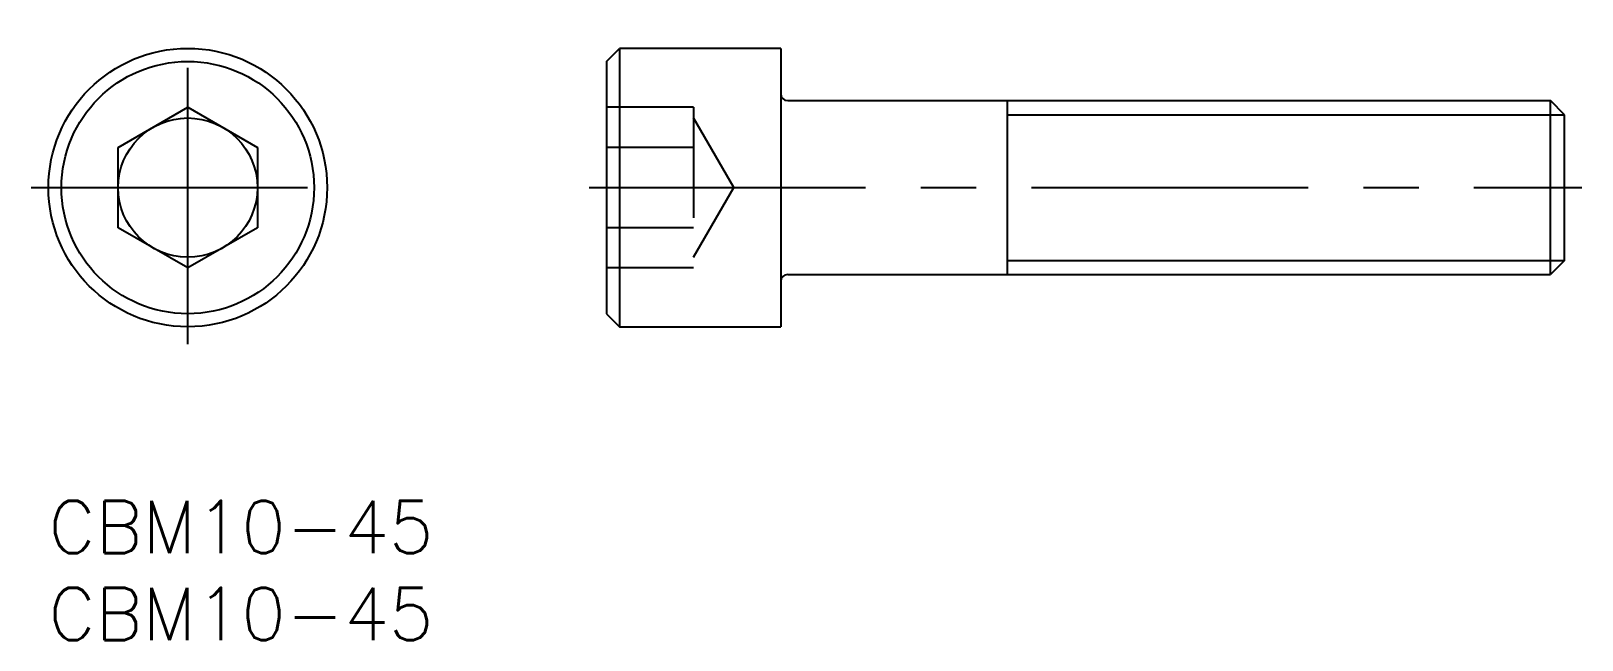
# Model space of a CAD drawing. Extents: x -1 to 88, y -8 to 27.
import ezdxf

# ---------------------------------------------------------------- set-up
doc = ezdxf.new("R2010")
doc.units = 0
doc.header["$LTSCALE"] = 0.5
doc.linetypes.add('CENTER', pattern=[50.8, 31.75, -6.35, 6.35, -6.35])
doc.linetypes.add('DASHED', pattern=[19.05, 12.7, -6.35])
for name, color, linetype in [('MSM_CENTER', 1, 'CENTER'), ('MSM_CONTINUOUS', 7, 'CONTINUOUS'), ('MSM_DASHED', 4, 'DASHED'), ('MSM_NARROW', 5, 'CONTINUOUS'), ('MSM_PART_NUMBER', 7, 'CONTINUOUS')]:
    doc.layers.add(name, color=color, linetype=linetype)
doc.styles.get("Standard").update_dxf_attribs({"font": 'txt.shx', "height": 1, "bigfont": 'bigfont.shx'})

# ---------------------------------------------------------------- blocks, each defined once
blk = doc.blocks.new('*U13')
at = {"layer": 'MSM_PART_NUMBER'}
blk.add_text('CBM10-45', height=3, dxfattribs=at).set_placement((0, -3))
blk = doc.blocks.new('*U14')
at = {"layer": 'MSM_PART_NUMBER'}
blk.add_text('CBM10-45', height=3, dxfattribs=at).set_placement((0, -8))

msp = doc.modelspace()

# ---------------------------------------------------------------- linework, layer by layer
at = {"layer": 'MSM_CENTER'}
for p, q in [((8, 9), (8, 27)), ((-1, 18), (17, 18)), ((31.039, 18), (88.039, 18))]:
    msp.add_line(p, q, dxfattribs=at)
at = {"layer": 'MSM_CONTINUOUS'}
for p, q in [((32.039, 25.25), (32.789, 26)), ((42.039, 26), (32.789, 26)), ((32.789, 26), (32.789, 10)), ((42.039, 26), (42.039, 10)), ((32.039, 25.25), (32.039, 10.75)), ((4, 20.309), (8, 22.619)), ((8, 22.619), (12, 20.309)), ((42.439, 23), (86.227, 23)), ((55.039, 23), (55.039, 13)), ((86.227, 13), (86.227, 23)), ((87.039, 22.188), (86.227, 23)), ((87.039, 13.812), (87.039, 22.188)), ((4, 15.691), (4, 20.309)), ((12, 20.309), (12, 15.691)), ((8, 13.381), (4, 15.691)), ((12, 15.691), (8, 13.381)), ((87.039, 13.812), (86.227, 13)), ((42.439, 13), (86.227, 13)), ((32.039, 10.75), (32.789, 10)), ((32.789, 10), (42.039, 10))]:
    msp.add_line(p, q, dxfattribs=at)
for radius in [8, 7.25, 4]:
    msp.add_circle((8, 18), radius, dxfattribs=at)
for centre, start, end in [((42.439, 23.4), 180, 270), ((42.439, 12.6), 90, 180)]:
    msp.add_arc(centre, 0.4, start, end, dxfattribs=at)
at = {"layer": 'MSM_DASHED'}
for p, q in [((37.039, 22.619), (32.039, 22.619)), ((37.039, 22.619), (37.039, 13.381)), ((39.349, 18), (37.039, 22)), ((37.039, 20.309), (32.039, 20.309)), ((37.039, 14), (39.349, 18)), ((37.039, 15.691), (32.039, 15.691)), ((37.039, 13.381), (32.039, 13.381))]:
    msp.add_line(p, q, dxfattribs=at)
at = {"layer": 'MSM_NARROW'}
for p, q in [((55.039, 22.188), (87.039, 22.188)), ((55.039, 13.812), (87.039, 13.812))]:
    msp.add_line(p, q, dxfattribs=at)

# ---------------------------------------------------------------- block references
at = {"layer": 'MSM_CONTINUOUS'}
for name in ['*U13', '*U14']:
    msp.add_blockref(name, (0, 0), dxfattribs=at)

doc.saveas('drawing.dxf')
